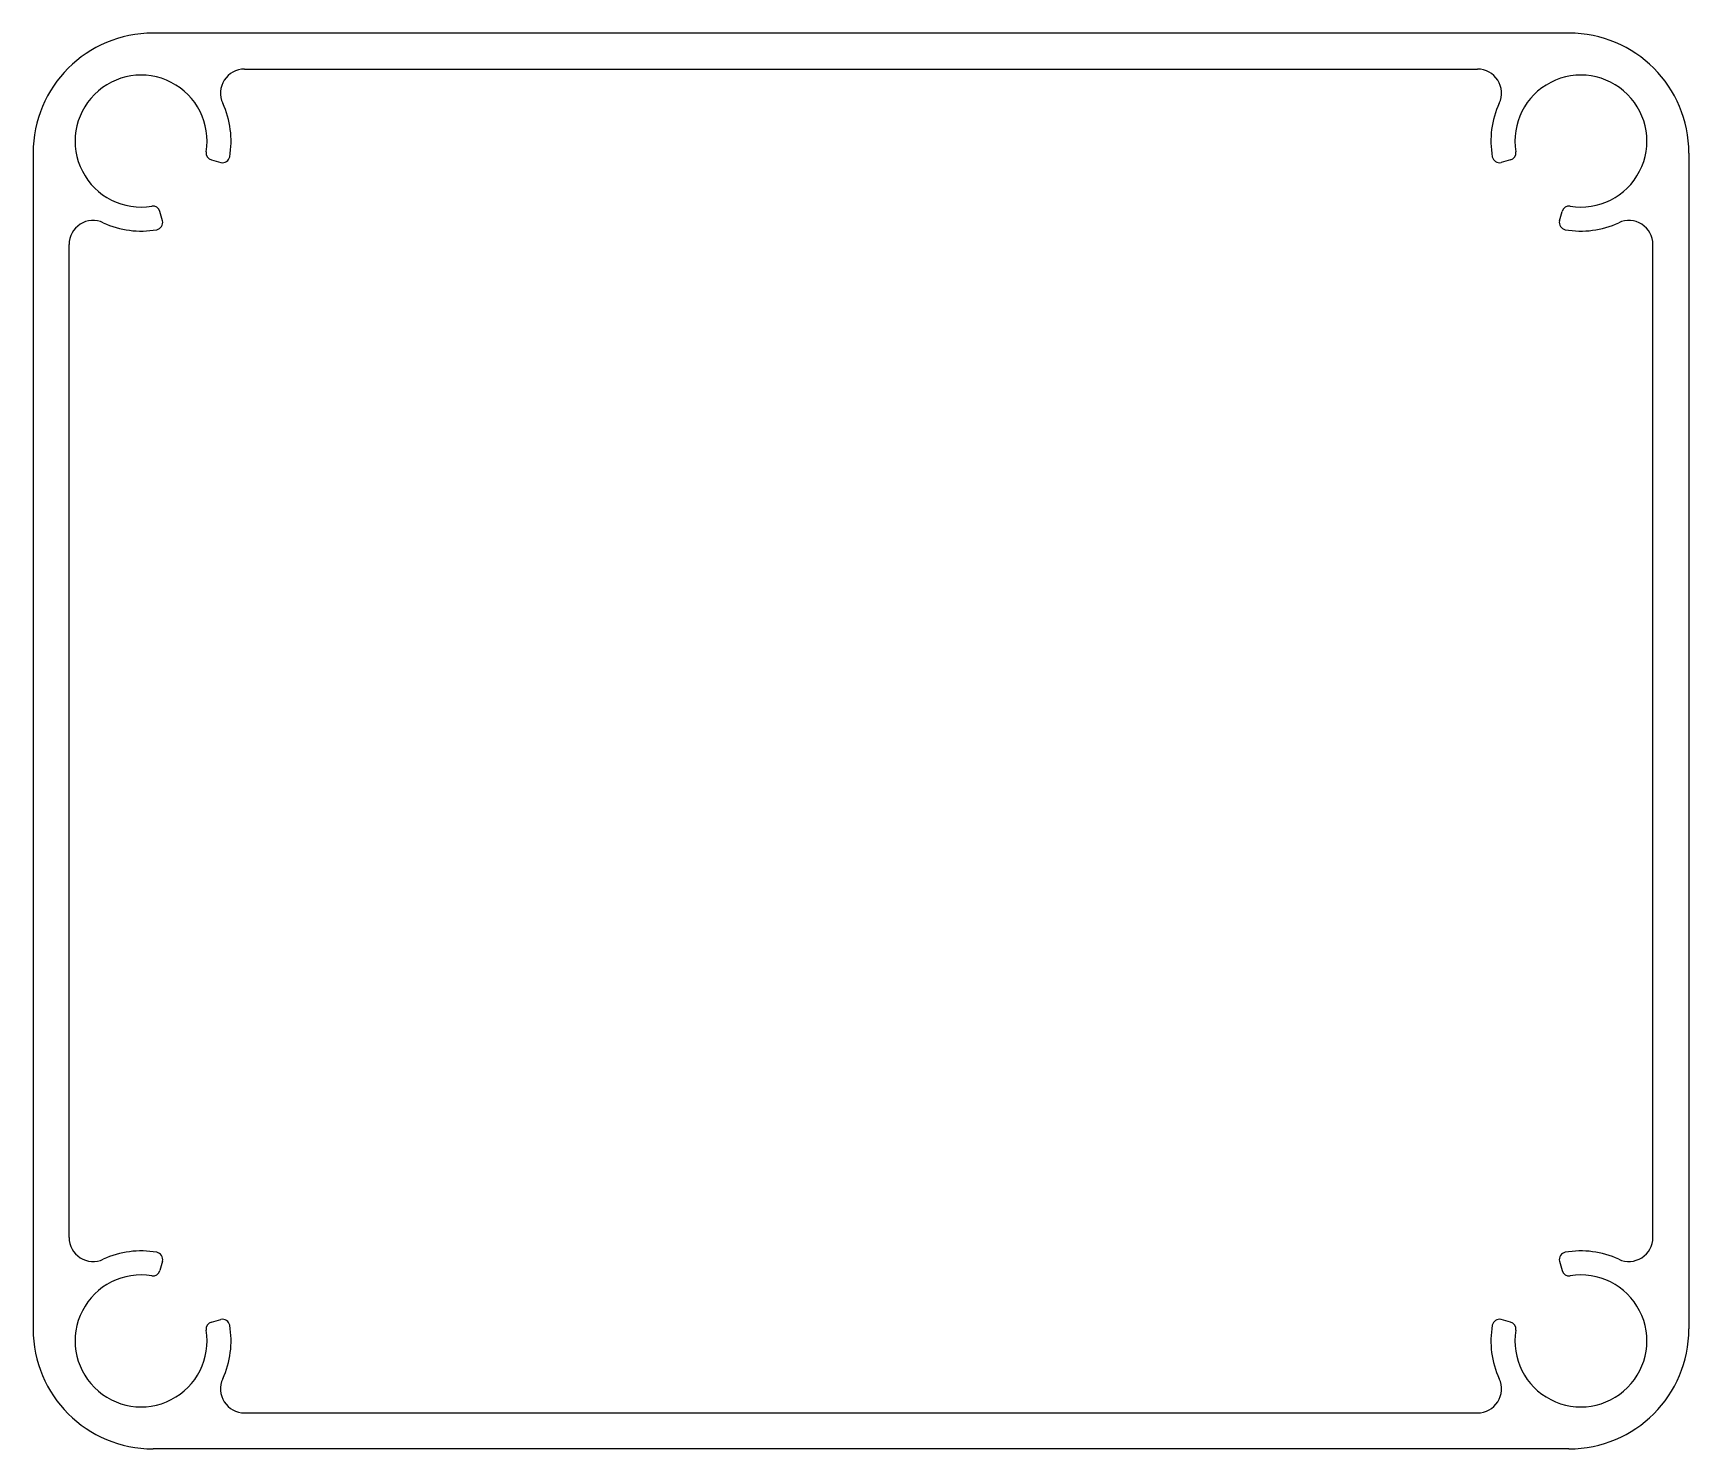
# Model space of a CAD drawing. Extents: x 691.7 to 760.7, y 280.7 to 339.7.
import ezdxf

# ---------------------------------------------------------------- set-up
doc = ezdxf.new("R2010")
doc.units = 0
doc.layers.get('0').update_dxf_attribs({"linetype": 'CONTINUOUS'})

msp = doc.modelspace()

# ---------------------------------------------------------------- linework, layer by layer
for p, q in [((755.676, 339.658), (696.676, 339.658)), ((700.485, 338.158), (751.868, 338.158)), ((691.676, 334.658), (691.676, 285.658)), ((760.676, 334.658), (760.676, 285.658)), ((699.108, 334.373), (699.496, 334.269)), ((753.245, 334.373), (752.857, 334.269)), ((697.066, 331.838), (696.962, 332.226)), ((755.287, 331.838), (755.391, 332.226)), ((693.176, 289.467), (693.176, 330.85)), ((759.176, 289.467), (759.176, 330.85)), ((697.066, 288.478), (696.962, 288.09)), ((755.287, 288.478), (755.391, 288.09)), ((699.108, 285.944), (699.496, 286.048)), ((753.245, 285.944), (752.857, 286.048)), ((700.485, 282.158), (751.868, 282.158)), ((755.676, 280.658), (696.676, 280.658))]:
    msp.add_line(p, q)
for centre, radius, start, end in [((696.676, 334.658), 5, 90, 180), ((755.676, 334.658), 5, 0, 90), ((700.485, 337.158), 1, 90, 204.90106), ((751.868, 337.158), 1, 335.09894, 90), ((696.176, 335.158), 2.75, 350.64478, 279.35522), ((756.176, 335.158), 2.75, 260.64478, 189.35522), ((696.176, 335.158), 3.75, 349.98854, 24.90106), ((756.176, 335.158), 3.75, 155.09894, 190.01146), ((699.186, 334.662), 0.3, 170.64478, 255), ((753.167, 334.662), 0.3, 285, 9.35522), ((699.574, 334.558), 0.3, 255, 349.98854), ((752.779, 334.558), 0.3, 190.01146, 285), ((696.672, 332.149), 0.3, 15, 99.35522), ((755.681, 332.149), 0.3, 80.64478, 165), ((694.176, 330.85), 1, 65.09894, 180), ((696.176, 335.158), 3.75, 245.09894, 280.01146), ((696.776, 331.761), 0.3, 280.01146, 15), ((755.577, 331.761), 0.3, 165, 259.98854), ((756.176, 335.158), 3.75, 259.98854, 294.90106), ((758.176, 330.85), 1, 0, 114.90106), ((694.176, 289.467), 1, 180, 294.90106), ((758.176, 289.467), 1, 245.09894, 0), ((696.176, 285.158), 3.75, 79.98854, 114.90106), ((696.776, 288.556), 0.3, 345, 79.98854), ((755.577, 288.556), 0.3, 100.01146, 195), ((756.176, 285.158), 3.75, 65.09894, 100.01146), ((696.176, 285.158), 2.75, 80.64478, 9.35522), ((696.672, 288.168), 0.3, 260.64478, 345), ((756.176, 285.158), 2.75, 170.64478, 99.35522), ((755.681, 288.168), 0.3, 195, 279.35522), ((699.186, 285.654), 0.3, 105, 189.35522), ((699.574, 285.758), 0.3, 10.01146, 105), ((696.176, 285.158), 3.75, 335.09894, 10.01146), ((756.176, 285.158), 3.75, 169.98854, 204.90106), ((752.779, 285.758), 0.3, 75, 169.98854), ((753.167, 285.654), 0.3, 350.64478, 75), ((696.676, 285.658), 5, 180, 270), ((755.676, 285.658), 5, 270, 0), ((700.485, 283.158), 1, 155.09894, 270), ((751.868, 283.158), 1, 270, 24.90106)]:
    msp.add_arc(centre, radius, start, end)

doc.saveas('drawing.dxf')
